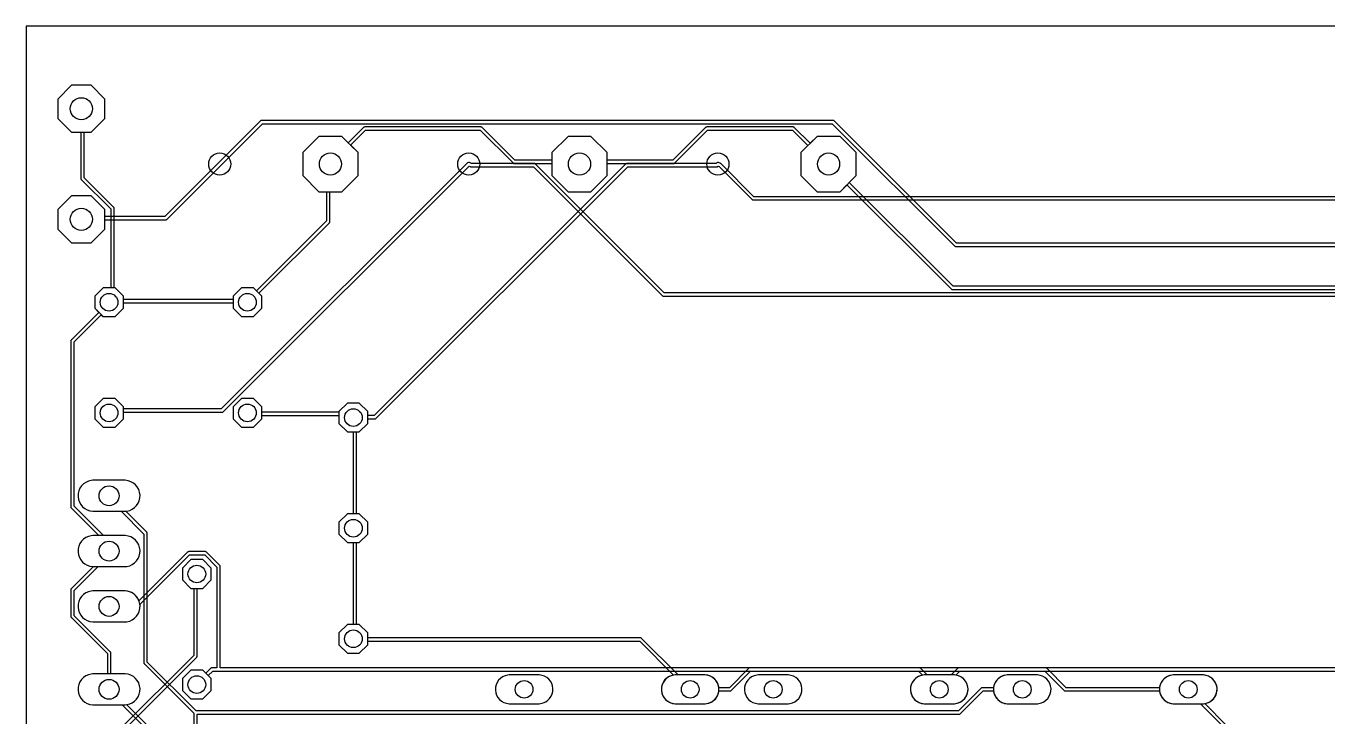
# Model space of a CAD drawing. Header units: millimetres. Extents: x 0 to 100, y 0 to 80.
# Drawn here: x 0 to 59.8, y 48.3 to 80 of the extents above; entities that cross this region are included whole.
import ezdxf

# ---------------------------------------------------------------- set-up
doc = ezdxf.new("R2010")
doc.units = ezdxf.units.MM

msp = doc.modelspace()

# ---------------------------------------------------------------- linework, layer by layer
at = {"layer": '16_copper'}
for points in [[(4.47, 67.036), (4.47, 67.584), (4.084, 67.97), (4.039, 67.97), (4.039, 71.628), (4.037, 71.636), (4.037, 71.645, 0.087654), (4.026, 71.669), (4.022, 71.675), (4.016, 71.682), (2.667, 73.031), (2.667, 75.121), (2.987, 75.121), (3.62, 75.753), (3.62, 76.647), (2.987, 77.279), (2.093, 77.279), (1.461, 76.647), (1.461, 75.753), (2.093, 75.121), (2.515, 75.121), (2.515, 73), (2.516, 72.991), (2.516, 72.983, 0.087654), (2.527, 72.958), (2.532, 72.953), (2.537, 72.946), (3.886, 71.596), (3.886, 67.97), (3.536, 67.97), (3.15, 67.584), (3.15, 67.036), (3.536, 66.65), (4.084, 66.65)], [(15.24, 73.134), (15.24, 74.186), (14.897, 74.53), (15.576, 75.209), (20.847, 75.209), (22.349, 73.708), (22.356, 73.703), (22.362, 73.697, 0.087651), (22.387, 73.687), (22.394, 73.687), (22.403, 73.685), (24.13, 73.685), (24.13, 73.134), (24.874, 72.39), (25.926, 72.39), (26.67, 73.134), (26.67, 74.186), (25.926, 74.93), (24.874, 74.93), (24.13, 74.186), (24.13, 73.838), (22.434, 73.838), (20.933, 75.339), (20.926, 75.345), (20.919, 75.35, 0.087651), (20.895, 75.36), (20.887, 75.361), (20.879, 75.362), (15.545, 75.362), (15.536, 75.361), (15.528, 75.36, 0.087654), (15.503, 75.35), (15.498, 75.345), (15.491, 75.339), (14.789, 74.637), (14.496, 74.93), (13.444, 74.93), (12.7, 74.186), (12.7, 73.134), (13.444, 72.39), (14.496, 72.39)], [(4.626, 57.716, 0.906348), (4.556, 59.131), (3.064, 59.131), (2.994, 59.124, 0.906348), (3.064, 57.709), (4.556, 57.709)], [(4.626, 55.176, 0.906348), (4.556, 56.591), (3.064, 56.591), (2.994, 56.584, 0.906348), (3.064, 55.169), (4.556, 55.169)], [(4.626, 48.826, 0.906348), (4.556, 50.241), (3.064, 50.241), (2.994, 50.234, 0.906348), (3.064, 48.819), (4.556, 48.819)], [(23.617, 48.876, 0.906346), (23.553, 50.19), (22.167, 50.19), (22.103, 50.184, 0.906346), (22.167, 48.87), (23.553, 48.87)], [(31.237, 48.876, 0.906346), (31.173, 50.19), (29.787, 50.19), (29.723, 50.184, 0.906346), (29.787, 48.87), (31.173, 48.87)], [(35.047, 48.876, 0.906346), (34.983, 50.19), (33.597, 50.19), (33.533, 50.184, 0.906346), (33.597, 48.87), (34.983, 48.87)], [(42.667, 48.876, 0.906346), (42.603, 50.19), (41.217, 50.19), (41.153, 50.184, 0.906346), (41.217, 48.87), (42.603, 48.87)], [(46.477, 48.876, 0.906346), (46.413, 50.19), (45.027, 50.19), (44.963, 50.184, 0.906346), (45.027, 48.87), (46.413, 48.87)]]:
    msp.add_lwpolyline(points, format="xyb", close=True, dxfattribs=at)
for points in [[(38.1, 73.134), (38.1, 74.186), (37.356, 74.93), (36.304, 74.93), (35.56, 74.186), (35.56, 73.134), (36.304, 72.39), (37.356, 72.39)], [(3.62, 70.673), (3.62, 71.567), (2.987, 72.2), (2.093, 72.2), (1.461, 71.567), (1.461, 70.673), (2.093, 70.041), (2.987, 70.041)], [(10.82, 67.036), (10.82, 67.584), (10.434, 67.97), (9.886, 67.97), (9.5, 67.584), (9.5, 67.036), (9.886, 66.65), (10.434, 66.65)], [(4.47, 61.956), (4.47, 62.504), (4.084, 62.89), (3.536, 62.89), (3.15, 62.504), (3.15, 61.956), (3.536, 61.57), (4.084, 61.57)], [(10.82, 61.956), (10.82, 62.504), (10.434, 62.89), (9.886, 62.89), (9.5, 62.504), (9.5, 61.956), (9.886, 61.57), (10.434, 61.57)], [(15.682, 56.659), (15.682, 57.206), (15.296, 57.592), (14.749, 57.592), (14.362, 57.206), (14.362, 56.659), (14.749, 56.272), (15.296, 56.272)], [(15.682, 51.579), (15.682, 52.126), (15.296, 52.512), (14.749, 52.512), (14.362, 52.126), (14.362, 51.579), (14.749, 51.192), (15.296, 51.192)]]:
    msp.add_lwpolyline(points, close=True, dxfattribs=at)
for points in [[(87.63, 72.161), (33.407, 72.161), (31.905, 73.663), (31.904, 73.664), (31.903, 73.666), (31.894, 73.671), (31.888, 73.676, 0.008783), (31.886, 73.677), (31.784, 73.728), (31.78, 73.73), (31.776, 73.732, 0.291653), (31.696, 73.714), (31.668, 73.685), (27.584, 73.685), (27.576, 73.684), (27.568, 73.684, 0.087654), (27.543, 73.673), (27.537, 73.668), (27.531, 73.663), (15.97, 62.103), (15.682, 62.103), (15.682, 62.286), (15.296, 62.672), (14.749, 62.672), (14.362, 62.286), (14.362, 61.739), (14.749, 61.352), (15.296, 61.352), (15.682, 61.739), (15.682, 61.951), (16.002, 61.951), (16.01, 61.952), (16.019, 61.952, 0.087654), (16.043, 61.963), (16.049, 61.968), (16.056, 61.973), (27.616, 73.533), (31.699, 73.533), (31.708, 73.534), (31.716, 73.535, 0.087654), (31.741, 73.545), (31.746, 73.55), (31.753, 73.555), (31.765, 73.567), (31.806, 73.547), (33.322, 72.031), (33.329, 72.026), (33.335, 72.021, 0.087651), (33.36, 72.011), (33.367, 72.01), (33.376, 72.009), (87.598, 72.009)], [(87.173, 50.521), (8.915, 50.521), (8.915, 55.169), (8.914, 55.177), (8.914, 55.186, 0.087654), (8.903, 55.21), (8.898, 55.216), (8.893, 55.223), (8.283, 55.832), (8.277, 55.837), (8.27, 55.843, 0.087651), (8.246, 55.853), (8.238, 55.853), (8.23, 55.855), (7.468, 55.855), (7.459, 55.853), (7.451, 55.853, 0.087654), (7.426, 55.842), (7.421, 55.838), (7.414, 55.832), (5.183, 53.601), (5.165, 53.644, 0.276738), (4.556, 54.051), (3.064, 54.051), (2.994, 54.044, 0.906348), (3.064, 52.629), (4.556, 52.629), (4.626, 52.636, 0.385742), (5.232, 53.375), (5.227, 53.43), (7.499, 55.702), (8.198, 55.702), (8.763, 55.137), (8.763, 50.521), (8.534, 50.521), (8.526, 50.519), (8.518, 50.519, 0.087654), (8.493, 50.508), (8.487, 50.504), (8.481, 50.498), (8.251, 50.269), (8.111, 50.408), (7.564, 50.408), (7.178, 50.021), (7.178, 49.474), (7.564, 49.088), (8.111, 49.088), (8.498, 49.474), (8.498, 50.021), (8.359, 50.161), (8.566, 50.368), (87.141, 50.368)], [(4.527, 47.701), (7.826, 51), (7.831, 51.007), (7.837, 51.013, 0.087651), (7.847, 51.038), (7.847, 51.045), (7.849, 51.054), (7.849, 54.168), (8.111, 54.168), (8.498, 54.554), (8.498, 55.101), (8.111, 55.488), (7.564, 55.488), (7.178, 55.101), (7.178, 54.554), (7.564, 54.168), (7.696, 54.168), (7.696, 51.086), (4.312, 47.701)], [(55.07, 47.907), (54.101, 48.877), (54.161, 48.889, 0.862607), (54.033, 50.19), (52.647, 50.19), (52.583, 50.184, 0.906346), (52.647, 48.87), (53.893, 48.87), (54.94, 47.822)]]:
    msp.add_lwpolyline(points, format="xyb", dxfattribs=at)
at = {"layer": '1_copper'}
for points in [[(3.62, 75.753), (3.62, 76.647), (2.987, 77.279), (2.093, 77.279), (1.461, 76.647), (1.461, 75.753), (2.093, 75.121), (2.987, 75.121)], [(8.498, 54.554), (8.498, 55.101), (8.111, 55.488), (7.564, 55.488), (7.178, 55.101), (7.178, 54.554), (7.564, 54.168), (8.111, 54.168)], [(8.498, 49.474), (8.498, 50.021), (8.111, 50.408), (7.564, 50.408), (7.178, 50.021), (7.178, 49.474), (7.564, 49.088), (8.111, 49.088)]]:
    msp.add_lwpolyline(points, close=True, dxfattribs=at)
for points in [[(62.738, 70.028), (42.704, 70.028), (37.087, 75.644), (37.08, 75.649), (37.074, 75.655, 0.087651), (37.049, 75.665), (37.042, 75.665), (37.033, 75.667), (10.82, 75.667), (10.812, 75.665), (10.804, 75.665, 0.087654), (10.779, 75.654), (10.773, 75.65), (10.767, 75.644), (6.369, 71.247), (3.62, 71.247), (3.62, 71.567), (2.987, 72.2), (2.093, 72.2), (1.461, 71.567), (1.461, 70.673), (2.093, 70.041), (2.987, 70.041), (3.62, 70.673), (3.62, 71.095), (6.401, 71.095), (6.409, 71.096), (6.418, 71.096, 0.087654), (6.442, 71.107), (6.448, 71.112), (6.455, 71.117), (10.852, 75.514), (37.002, 75.514), (42.618, 69.898), (42.625, 69.893), (42.631, 69.887, 0.087651), (42.656, 69.877), (42.663, 69.877), (42.672, 69.875), (62.738, 69.875)], [(63.824, 68.047), (42.551, 68.047), (37.782, 72.816), (38.1, 73.134), (38.1, 74.186), (37.356, 74.93), (36.304, 74.93), (35.986, 74.612), (35.258, 75.339), (35.251, 75.345), (35.245, 75.35, 0.087651), (35.22, 75.36), (35.213, 75.361), (35.204, 75.362), (31.242, 75.362), (31.234, 75.361), (31.225, 75.36, 0.087654), (31.201, 75.35), (31.195, 75.345), (31.188, 75.339), (29.686, 73.838), (26.67, 73.838), (26.67, 74.186), (25.926, 74.93), (24.874, 74.93), (24.13, 74.186), (24.13, 73.134), (24.874, 72.39), (25.926, 72.39), (26.67, 73.134), (26.67, 73.685), (29.718, 73.685), (29.726, 73.687), (29.735, 73.687, 0.087654), (29.759, 73.698), (29.765, 73.702), (29.772, 73.708), (31.274, 75.209), (35.173, 75.209), (35.878, 74.504), (35.56, 74.186), (35.56, 73.134), (36.304, 72.39), (37.356, 72.39), (37.674, 72.708), (42.466, 67.917), (42.473, 67.911), (42.479, 67.906, 0.087651), (42.504, 67.896), (42.511, 67.895), (42.52, 67.894), (63.856, 67.894)], [(5.54, 47.907), (4.622, 48.825), (4.626, 48.826, 0.906348), (4.556, 50.241), (3.886, 50.241), (3.886, 51.206), (3.885, 51.215), (3.884, 51.223, 0.087654), (3.874, 51.248), (3.869, 51.253), (3.864, 51.26), (2.21, 52.914), (2.21, 54.07), (3.308, 55.169), (4.556, 55.169), (4.626, 55.176, 0.906348), (4.556, 56.591), (3.562, 56.591), (2.21, 57.944), (2.21, 65.5), (3.448, 66.738), (3.536, 66.65), (4.084, 66.65), (4.47, 67.036), (4.47, 67.285), (9.5, 67.285), (9.5, 67.036), (9.886, 66.65), (10.434, 66.65), (10.82, 67.036), (10.82, 67.584), (10.681, 67.723), (13.922, 70.965), (13.927, 70.971), (13.933, 70.978, 0.087651), (13.943, 71.002), (13.943, 71.01), (13.945, 71.018), (13.945, 72.39), (14.496, 72.39), (15.24, 73.134), (15.24, 74.186), (14.496, 74.93), (13.444, 74.93), (12.7, 74.186), (12.7, 73.134), (13.444, 72.39), (13.792, 72.39), (13.792, 71.05), (10.573, 67.831), (10.434, 67.97), (9.886, 67.97), (9.5, 67.584), (9.5, 67.437), (4.47, 67.437), (4.47, 67.584), (4.084, 67.97), (3.536, 67.97), (3.15, 67.584), (3.15, 67.036), (3.34, 66.846), (2.08, 65.586), (2.075, 65.579), (2.069, 65.573, 0.087651), (2.059, 65.548), (2.059, 65.541), (2.057, 65.532), (2.057, 57.912), (2.059, 57.904), (2.059, 57.895, 0.087654), (2.07, 57.871), (2.074, 57.865), (2.08, 57.858), (3.347, 56.591), (3.064, 56.591), (2.994, 56.584, 0.906348), (3.064, 55.169), (3.093, 55.169), (2.08, 54.156), (2.075, 54.149), (2.069, 54.143, 0.087651), (2.059, 54.118), (2.059, 54.111), (2.057, 54.102), (2.057, 52.883), (2.059, 52.874), (2.059, 52.866, 0.087654), (2.07, 52.841), (2.074, 52.836), (2.08, 52.829), (3.734, 51.175), (3.734, 50.241), (3.064, 50.241), (2.994, 50.234, 0.906348), (3.064, 48.819), (4.413, 48.819), (5.41, 47.822)], [(66.415, 67.742), (29.292, 67.742), (23.371, 73.663), (23.364, 73.668), (23.358, 73.674, 0.087651), (23.333, 73.684), (23.326, 73.684), (23.317, 73.685), (20.44, 73.685), (20.354, 73.728), (20.35, 73.73), (20.346, 73.732, 0.291653), (20.266, 73.714), (8.96, 62.408), (4.47, 62.408), (4.47, 62.504), (4.084, 62.89), (3.536, 62.89), (3.15, 62.504), (3.15, 61.956), (3.536, 61.57), (4.084, 61.57), (4.47, 61.956), (4.47, 62.255), (8.992, 62.255), (9, 62.257), (9.008, 62.257, 0.087654), (9.033, 62.268), (9.039, 62.272), (9.045, 62.278), (20.335, 73.567), (20.388, 73.541), (20.394, 73.539), (20.401, 73.536, 0.068909), (20.422, 73.533), (23.286, 73.533), (29.207, 67.612), (29.214, 67.607), (29.22, 67.601, 0.087651), (29.245, 67.591), (29.252, 67.591), (29.261, 67.589), (66.446, 67.589)], [(7.849, 45.328), (7.849, 48.387), (42.824, 48.387), (42.833, 48.388), (42.841, 48.389, 0.087654), (42.866, 48.399), (42.871, 48.404), (42.878, 48.409), (43.923, 49.454), (44.404, 49.454), (44.406, 49.433, 0.357805), (45.027, 48.87), (46.413, 48.87), (46.477, 48.876, 0.906346), (46.413, 50.19), (45.027, 50.19), (44.963, 50.184, 0.330355), (44.406, 49.627), (44.404, 49.606), (43.891, 49.606), (43.883, 49.605), (43.874, 49.604, 0.087654), (43.85, 49.594), (43.844, 49.589), (43.837, 49.584), (42.793, 48.539), (7.804, 48.539), (5.563, 50.781), (5.563, 56.693), (5.561, 56.701), (5.561, 56.71, 0.087654), (5.55, 56.734), (5.546, 56.74), (5.54, 56.747), (4.576, 57.711), (4.626, 57.716, 0.906348), (4.556, 59.131), (3.064, 59.131), (2.994, 59.124, 0.906348), (3.064, 57.709), (4.363, 57.709), (5.41, 56.661), (5.41, 50.749), (5.411, 50.741), (5.412, 50.732, 0.087654), (5.422, 50.708), (5.427, 50.702), (5.433, 50.695), (7.696, 48.432), (7.696, 45.328)]]:
    msp.add_lwpolyline(points, format="xyb", dxfattribs=at)
for points in [[(31.237, 48.876, 0.330355), (31.794, 49.433), (31.796, 49.454), (32.309, 49.454), (32.317, 49.455), (32.326, 49.456, 0.087654), (32.35, 49.466), (32.356, 49.471), (32.363, 49.476), (33.255, 50.368), (40.964, 50.368), (41.149, 50.183), (41.089, 50.171, 0.862607), (41.217, 48.87), (42.603, 48.87), (42.667, 48.876, 0.860152), (42.671, 50.183), (42.856, 50.368), (46.755, 50.368), (47.647, 49.476), (47.654, 49.471), (47.661, 49.466, 0.087651), (47.685, 49.456), (47.693, 49.455), (47.701, 49.454), (52.024, 49.454), (52.026, 49.433, 0.357805), (52.647, 48.87), (54.033, 48.87), (54.097, 48.876, 0.906346), (54.033, 50.19), (52.647, 50.19), (52.583, 50.184, 0.330355), (52.026, 49.627), (52.024, 49.606), (47.733, 49.606), (46.841, 50.498), (46.834, 50.503), (46.827, 50.509, 0.087651), (46.803, 50.519), (46.795, 50.519), (46.787, 50.521), (42.824, 50.521), (42.816, 50.519), (42.808, 50.519, 0.087654), (42.783, 50.508), (42.777, 50.504), (42.771, 50.498), (42.463, 50.19), (41.357, 50.19), (41.049, 50.498), (41.043, 50.503), (41.036, 50.509, 0.087651), (41.012, 50.519), (41.004, 50.519), (40.996, 50.521), (33.223, 50.521), (33.215, 50.519), (33.206, 50.519, 0.087654), (33.182, 50.508), (33.176, 50.504), (33.169, 50.498), (32.277, 49.606), (31.796, 49.606), (31.794, 49.627, 0.357805), (31.173, 50.19), (29.927, 50.19), (28.248, 51.87), (28.241, 51.875), (28.235, 51.88, 0.087651), (28.21, 51.89), (28.203, 51.891), (28.194, 51.892), (15.682, 51.892), (15.682, 52.126), (15.296, 52.512), (15.164, 52.512), (15.164, 56.272), (15.296, 56.272), (15.682, 56.659), (15.682, 57.206), (15.296, 57.592), (15.164, 57.592), (15.164, 61.352), (15.296, 61.352), (15.682, 61.739), (15.682, 62.286), (15.296, 62.672), (14.749, 62.672), (14.362, 62.286), (14.362, 62.255), (10.82, 62.255), (10.82, 62.504), (10.434, 62.89), (9.886, 62.89), (9.5, 62.504), (9.5, 61.956), (9.886, 61.57), (10.434, 61.57), (10.82, 61.956), (10.82, 62.103), (14.362, 62.103), (14.362, 61.739), (14.749, 61.352), (15.011, 61.352), (15.011, 57.592), (14.749, 57.592), (14.362, 57.206), (14.362, 56.659), (14.749, 56.272), (15.011, 56.272), (15.011, 52.512), (14.749, 52.512), (14.362, 52.126), (14.362, 51.579), (14.749, 51.192), (15.296, 51.192), (15.682, 51.579), (15.682, 51.74), (28.162, 51.74), (29.719, 50.183), (29.659, 50.171, 0.862607), (29.787, 48.87), (31.173, 48.87)], [(4.626, 52.636, 0.906348), (4.556, 54.051), (3.064, 54.051), (2.994, 54.044, 0.906348), (3.064, 52.629), (4.556, 52.629)], [(23.617, 48.876, 0.906346), (23.553, 50.19), (22.167, 50.19), (22.103, 50.184, 0.906346), (22.167, 48.87), (23.553, 48.87)], [(35.047, 48.876, 0.906346), (34.983, 50.19), (33.597, 50.19), (33.533, 50.184, 0.906346), (33.597, 48.87), (34.983, 48.87)]]:
    msp.add_lwpolyline(points, format="xyb", close=True, dxfattribs=at)
at = {"layer": 'drills_PTH'}
for centre, radius in [((2.54, 76.2), 0.508), ((8.89, 73.66), 0.508), ((13.97, 73.66), 0.508), ((20.32, 73.66), 0.508), ((25.4, 73.66), 0.508), ((31.75, 73.66), 0.508), ((36.83, 73.66), 0.508), ((2.54, 71.12), 0.508), ((3.81, 67.31), 0.406), ((10.16, 67.31), 0.406), ((3.81, 62.23), 0.406), ((10.16, 62.23), 0.406), ((15.022, 62.012), 0.406), ((3.81, 58.42), 0.457), ((15.022, 56.932), 0.406), ((3.81, 55.88), 0.457), ((7.838, 54.828), 0.406), ((3.81, 53.34), 0.457), ((15.022, 51.852), 0.406), ((3.81, 49.53), 0.457), ((7.838, 49.748), 0.406), ((22.86, 49.53), 0.406), ((30.48, 49.53), 0.406), ((34.29, 49.53), 0.406), ((41.91, 49.53), 0.406), ((45.72, 49.53), 0.406), ((53.34, 49.53), 0.406)]:
    msp.add_circle(centre, radius, dxfattribs=at)
at = {"layer": 'outline'}
msp.add_lwpolyline([(0, 0), (100, 0), (100, 80), (0, 80), (0, 0)], close=True, dxfattribs=at)

doc.saveas('drawing.dxf')
